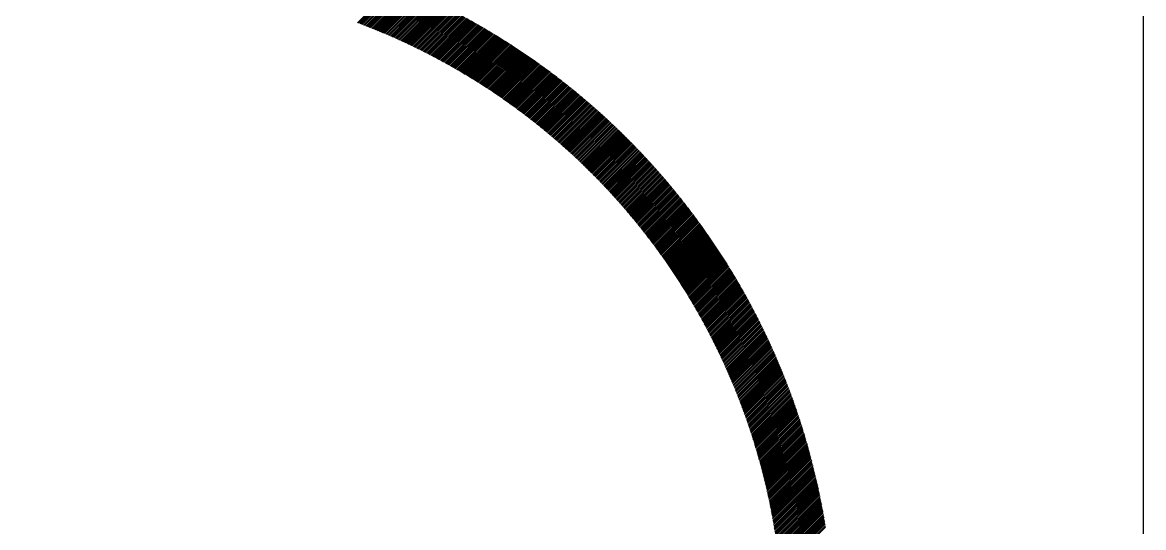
# Model space of a CAD drawing. Header units: inches. Extents: x 35 to 2894, y 23 to 617.
# Drawn here: x 1862.89 to 1882.07, y 132.99 to 141.63 of the extents above; entities that cross this region are included whole.
import ezdxf

# ---------------------------------------------------------------- set-up
doc = ezdxf.new("R2010")
doc.units = ezdxf.units.IN
doc.header["$MEASUREMENT"] = 0
doc.layers.add('Layer 1', color=7, linetype='Continuous')
doc.layers.add('ONDOCS', color=7, linetype='Continuous', lineweight=0)

msp = doc.modelspace()

# ---------------------------------------------------------------- linework, layer by layer
at = {"layer": 'Layer 1', "color": 0, "lineweight": 9}
msp.add_lwpolyline([(1061.923, 606.841), (1882.067, 606.841), (1882.067, 32.767), (1061.923, 32.767), (1061.923, 606.841)], dxfattribs=at)
at = {"layer": 'Layer 1', "color": 0, "lineweight": -3}
msp.add_lwpolyline([(1882.067, 32.767), (1882.067, 254.817)], dxfattribs=at)
at = {"layer": 'ONDOCS', "color": 7, "linetype": 'Continuous', "lineweight": 0, "ltscale": 100}
for p, q in [((1868.622, 141.625), (1869.277, 142.281)), ((1868.642, 141.617), (1869.297, 142.272)), ((1868.663, 141.61), (1869.317, 142.264)), ((1868.683, 141.602), (1869.337, 142.256)), ((1868.704, 141.594), (1869.357, 142.247)), ((1868.724, 141.586), (1869.377, 142.239)), ((1868.745, 141.578), (1869.397, 142.231)), ((1868.765, 141.57), (1869.417, 142.222)), ((1868.786, 141.562), (1869.437, 142.214)), ((1868.806, 141.554), (1869.457, 142.205)), ((1868.826, 141.546), (1869.477, 142.197)), ((1868.846, 141.538), (1869.496, 142.188)), ((1868.867, 141.53), (1869.516, 142.18)), ((1868.887, 141.522), (1869.536, 142.171)), ((1868.907, 141.514), (1869.556, 142.163)), ((1868.927, 141.506), (1869.575, 142.154)), ((1868.947, 141.498), (1869.595, 142.145)), ((1868.967, 141.49), (1869.614, 142.137)), ((1868.987, 141.481), (1869.634, 142.128)), ((1869.007, 141.473), (1869.653, 142.119)), ((1869.027, 141.465), (1869.673, 142.11)), ((1869.047, 141.456), (1869.692, 142.101)), ((1869.067, 141.448), (1869.712, 142.093)), ((1869.087, 141.439), (1869.731, 142.084)), ((1869.107, 141.431), (1869.751, 142.075)), ((1869.127, 141.423), (1869.77, 142.066)), ((1869.147, 141.414), (1869.789, 142.057)), ((1869.166, 141.405), (1869.809, 142.048)), ((1869.186, 141.397), (1869.828, 142.039)), ((1869.206, 141.388), (1869.847, 142.03)), ((1869.225, 141.38), (1869.866, 142.021)), ((1869.245, 141.371), (1869.886, 142.012)), ((1869.265, 141.362), (1869.905, 142.003)), ((1869.284, 141.354), (1869.924, 141.993)), ((1869.304, 141.345), (1869.943, 141.984)), ((1869.323, 141.336), (1869.962, 141.975)), ((1869.343, 141.327), (1869.981, 141.966)), ((1869.362, 141.318), (1870, 141.957)), ((1869.381, 141.309), (1870.019, 141.947)), ((1869.401, 141.3), (1870.038, 141.938)), ((1869.42, 141.292), (1870.057, 141.929)), ((1869.439, 141.283), (1870.076, 141.919)), ((1869.459, 141.274), (1870.095, 141.91)), ((1869.478, 141.265), (1870.114, 141.9)), ((1869.497, 141.255), (1870.133, 141.891)), ((1869.516, 141.246), (1870.151, 141.881)), ((1869.536, 141.237), (1870.17, 141.872)), ((1869.555, 141.228), (1870.189, 141.862)), ((1869.574, 141.219), (1870.208, 141.853)), ((1869.593, 141.21), (1870.226, 141.843)), ((1869.612, 141.2), (1870.245, 141.834)), ((1869.631, 141.191), (1870.264, 141.824)), ((1869.65, 141.182), (1870.282, 141.814)), ((1869.669, 141.172), (1870.301, 141.804)), ((1869.688, 141.163), (1870.319, 141.795)), ((1869.707, 141.154), (1870.338, 141.785)), ((1869.726, 141.144), (1870.357, 141.775)), ((1869.744, 141.135), (1870.375, 141.765)), ((1869.763, 141.125), (1870.393, 141.756)), ((1869.782, 141.116), (1870.412, 141.746)), ((1869.801, 141.106), (1870.43, 141.736)), ((1869.819, 141.097), (1870.449, 141.726)), ((1869.838, 141.087), (1870.467, 141.716)), ((1869.857, 141.077), (1870.485, 141.706)), ((1869.875, 141.068), (1870.504, 141.696)), ((1869.894, 141.058), (1870.522, 141.686)), ((1869.913, 141.048), (1870.54, 141.676)), ((1869.931, 141.039), (1870.558, 141.666)), ((1869.95, 141.029), (1870.577, 141.656)), ((1869.968, 141.019), (1870.595, 141.646)), ((1869.987, 141.009), (1870.613, 141.635)), ((1870.005, 140.999), (1870.631, 141.625)), ((1870.023, 140.989), (1870.649, 141.615)), ((1870.042, 140.979), (1870.667, 141.605)), ((1870.06, 140.969), (1870.685, 141.595)), ((1870.078, 140.959), (1870.703, 141.584)), ((1870.097, 140.949), (1870.721, 141.574)), ((1870.115, 140.939), (1870.739, 141.564)), ((1870.133, 140.929), (1870.757, 141.553)), ((1870.151, 140.919), (1870.775, 141.543)), ((1870.17, 140.909), (1870.793, 141.532)), ((1870.188, 140.899), (1870.811, 141.522)), ((1870.206, 140.889), (1870.828, 141.511)), ((1870.224, 140.879), (1870.846, 141.501)), ((1870.242, 140.868), (1870.864, 141.49)), ((1870.26, 140.858), (1870.882, 141.48)), ((1870.278, 140.848), (1870.899, 141.469)), ((1870.296, 140.837), (1870.917, 141.459)), ((1870.314, 140.827), (1870.935, 141.448)), ((1870.332, 140.817), (1870.952, 141.437)), ((1870.35, 140.806), (1870.97, 141.427)), ((1870.367, 140.796), (1870.988, 141.416)), ((1870.385, 140.785), (1871.005, 141.405)), ((1870.403, 140.775), (1871.023, 141.395)), ((1870.421, 140.764), (1871.04, 141.384)), ((1870.439, 140.754), (1871.058, 141.373)), ((1870.456, 140.743), (1871.075, 141.362)), ((1870.474, 140.733), (1871.093, 141.351)), ((1870.492, 140.722), (1871.11, 141.34)), ((1870.509, 140.711), (1871.128, 141.33)), ((1870.527, 140.701), (1871.145, 141.319)), ((1870.545, 140.69), (1871.162, 141.308)), ((1870.562, 140.679), (1871.18, 141.297)), ((1870.58, 140.668), (1871.197, 141.286)), ((1870.597, 140.658), (1871.214, 141.275)), ((1870.615, 140.647), (1871.231, 141.264)), ((1870.632, 140.636), (1871.249, 141.252)), ((1870.649, 140.625), (1871.266, 141.241)), ((1870.667, 140.614), (1871.283, 141.23)), ((1870.684, 140.603), (1871.3, 141.219)), ((1870.702, 140.592), (1871.317, 141.208)), ((1870.719, 140.581), (1871.334, 141.197)), ((1870.736, 140.57), (1871.351, 141.185)), ((1870.753, 140.559), (1871.368, 141.174)), ((1870.771, 140.548), (1871.385, 141.163)), ((1870.788, 140.537), (1871.402, 141.152)), ((1870.805, 140.526), (1871.419, 141.14)), ((1870.822, 140.515), (1871.436, 141.129)), ((1870.839, 140.504), (1871.453, 141.118)), ((1870.856, 140.492), (1871.47, 141.106)), ((1870.873, 140.481), (1871.487, 141.095)), ((1870.89, 140.47), (1871.504, 141.083)), ((1870.907, 140.459), (1871.521, 141.072)), ((1870.924, 140.447), (1871.537, 141.06)), ((1870.941, 140.436), (1871.554, 141.049)), ((1870.958, 140.425), (1871.571, 141.037)), ((1870.975, 140.413), (1871.588, 141.026)), ((1870.992, 140.402), (1871.604, 141.014)), ((1871.009, 140.39), (1871.621, 141.002)), ((1871.026, 140.379), (1871.638, 140.991)), ((1871.043, 140.367), (1871.654, 140.979)), ((1871.059, 140.356), (1871.671, 140.967)), ((1871.076, 140.344), (1871.687, 140.956)), ((1871.093, 140.333), (1871.704, 140.944)), ((1871.109, 140.321), (1871.72, 140.932)), ((1871.126, 140.309), (1871.737, 140.92)), ((1871.143, 140.298), (1871.753, 140.908)), ((1871.159, 140.286), (1871.77, 140.897)), ((1871.176, 140.274), (1871.786, 140.885)), ((1871.192, 140.263), (1871.803, 140.873)), ((1871.209, 140.251), (1871.819, 140.861)), ((1871.225, 140.239), (1871.835, 140.849)), ((1871.242, 140.227), (1871.852, 140.837)), ((1871.258, 140.215), (1871.868, 140.825)), ((1871.275, 140.204), (1871.884, 140.813)), ((1871.291, 140.192), (1871.9, 140.801)), ((1871.308, 140.18), (1871.917, 140.789)), ((1871.324, 140.168), (1871.933, 140.777)), ((1871.34, 140.156), (1871.949, 140.765)), ((1871.357, 140.144), (1871.965, 140.752)), ((1871.373, 140.132), (1871.981, 140.74)), ((1871.389, 140.12), (1871.997, 140.728)), ((1871.405, 140.108), (1872.014, 140.716)), ((1871.421, 140.096), (1872.03, 140.704)), ((1871.438, 140.083), (1872.046, 140.691)), ((1871.454, 140.071), (1872.062, 140.679)), ((1871.47, 140.059), (1872.078, 140.667)), ((1871.486, 140.047), (1872.094, 140.654)), ((1871.502, 140.035), (1872.11, 140.642)), ((1871.518, 140.022), (1872.125, 140.63)), ((1871.534, 140.01), (1872.141, 140.617)), ((1871.55, 139.998), (1872.157, 140.605)), ((1871.566, 139.985), (1872.173, 140.592)), ((1871.582, 139.973), (1872.189, 140.58)), ((1871.598, 139.961), (1872.205, 140.567)), ((1871.614, 139.948), (1872.22, 140.555)), ((1871.63, 139.936), (1872.236, 140.542)), ((1871.645, 139.923), (1872.252, 140.53)), ((1871.661, 139.911), (1872.268, 140.517)), ((1871.677, 139.898), (1872.283, 140.505)), ((1871.693, 139.886), (1872.299, 140.492)), ((1871.708, 139.873), (1872.315, 140.479)), ((1871.724, 139.861), (1872.33, 140.467)), ((1871.74, 139.848), (1872.346, 140.454)), ((1871.755, 139.835), (1872.361, 140.441)), ((1871.771, 139.823), (1872.377, 140.428)), ((1871.787, 139.81), (1872.392, 140.416)), ((1871.802, 139.797), (1872.408, 140.403)), ((1871.818, 139.784), (1872.423, 140.39)), ((1871.833, 139.772), (1872.439, 140.377)), ((1871.849, 139.759), (1872.454, 140.364)), ((1871.864, 139.746), (1872.47, 140.351)), ((1871.88, 139.733), (1872.485, 140.338)), ((1871.895, 139.72), (1872.5, 140.325)), ((1871.91, 139.707), (1872.516, 140.312)), ((1871.926, 139.694), (1872.531, 140.299)), ((1871.941, 139.682), (1872.546, 140.286)), ((1871.957, 139.669), (1872.561, 140.273)), ((1871.972, 139.656), (1872.577, 140.26)), ((1871.987, 139.642), (1872.592, 140.247)), ((1872.002, 139.629), (1872.607, 140.234)), ((1872.018, 139.616), (1872.622, 140.221)), ((1872.033, 139.603), (1872.637, 140.208)), ((1872.048, 139.59), (1872.652, 140.195)), ((1872.063, 139.577), (1872.667, 140.181)), ((1872.078, 139.564), (1872.683, 140.168)), ((1872.093, 139.551), (1872.698, 140.155)), ((1872.108, 139.537), (1872.713, 140.142)), ((1872.123, 139.524), (1872.728, 140.128)), ((1872.138, 139.511), (1872.743, 140.115)), ((1872.153, 139.497), (1872.757, 140.102)), ((1872.168, 139.484), (1872.772, 140.088)), ((1872.183, 139.471), (1872.787, 140.075)), ((1872.198, 139.457), (1872.802, 140.061)), ((1872.213, 139.444), (1872.817, 140.048)), ((1872.228, 139.43), (1872.832, 140.035)), ((1872.243, 139.417), (1872.847, 140.021)), ((1872.257, 139.404), (1872.861, 140.008)), ((1872.272, 139.39), (1872.876, 139.994)), ((1872.287, 139.376), (1872.891, 139.98)), ((1872.302, 139.363), (1872.906, 139.967)), ((1872.316, 139.349), (1872.92, 139.953)), ((1872.331, 139.336), (1872.935, 139.94)), ((1872.346, 139.322), (1872.95, 139.926)), ((1872.36, 139.308), (1872.964, 139.912)), ((1872.375, 139.295), (1872.979, 139.899)), ((1872.389, 139.281), (1872.993, 139.885)), ((1872.404, 139.267), (1873.008, 139.871)), ((1872.419, 139.253), (1873.022, 139.857)), ((1872.433, 139.24), (1873.037, 139.843)), ((1872.448, 139.226), (1873.051, 139.83)), ((1872.462, 139.212), (1873.066, 139.816)), ((1872.476, 139.198), (1873.08, 139.802)), ((1872.491, 139.184), (1873.095, 139.788)), ((1872.505, 139.17), (1873.109, 139.774)), ((1872.52, 139.156), (1873.123, 139.76)), ((1872.534, 139.142), (1873.138, 139.746)), ((1872.548, 139.128), (1873.152, 139.732)), ((1872.562, 139.114), (1873.166, 139.718)), ((1872.577, 139.1), (1873.181, 139.704)), ((1872.591, 139.086), (1873.195, 139.69)), ((1872.605, 139.072), (1873.209, 139.676)), ((1872.619, 139.058), (1873.223, 139.662)), ((1872.633, 139.044), (1873.237, 139.648)), ((1872.648, 139.03), (1873.251, 139.634)), ((1872.662, 139.015), (1873.266, 139.619)), ((1872.676, 139.001), (1873.28, 139.605)), ((1872.69, 138.987), (1873.294, 139.591)), ((1872.704, 138.973), (1873.308, 139.577)), ((1872.718, 138.958), (1873.322, 139.563)), ((1872.732, 138.944), (1873.336, 139.548)), ((1872.746, 138.93), (1873.35, 139.534)), ((1872.76, 138.915), (1873.364, 139.52)), ((1872.773, 138.901), (1873.378, 139.505)), ((1872.787, 138.887), (1873.392, 139.491)), ((1872.801, 138.872), (1873.406, 139.476)), ((1872.815, 138.858), (1873.419, 139.462)), ((1872.829, 138.843), (1873.433, 139.448)), ((1872.843, 138.829), (1873.447, 139.433)), ((1872.856, 138.814), (1873.461, 139.419)), ((1872.87, 138.799), (1873.475, 139.404)), ((1872.884, 138.785), (1873.488, 139.389)), ((1872.897, 138.77), (1873.502, 139.375)), ((1872.911, 138.756), (1873.516, 139.36)), ((1872.925, 138.741), (1873.529, 139.346)), ((1872.938, 138.726), (1873.543, 139.331)), ((1872.952, 138.711), (1873.557, 139.316)), ((1872.965, 138.697), (1873.57, 139.302)), ((1872.979, 138.682), (1873.584, 139.287)), ((1872.992, 138.667), (1873.597, 139.272)), ((1873.006, 138.652), (1873.611, 139.257)), ((1873.019, 138.637), (1873.624, 139.243)), ((1873.033, 138.622), (1873.638, 139.228)), ((1873.046, 138.608), (1873.651, 139.213)), ((1873.059, 138.593), (1873.665, 139.198)), ((1873.073, 138.578), (1873.678, 139.183)), ((1873.086, 138.563), (1873.692, 139.168)), ((1873.099, 138.548), (1873.705, 139.153)), ((1873.112, 138.533), (1873.718, 139.139)), ((1873.126, 138.518), (1873.732, 139.124)), ((1873.139, 138.502), (1873.745, 139.109)), ((1873.152, 138.487), (1873.758, 139.094)), ((1873.165, 138.472), (1873.772, 139.078)), ((1873.178, 138.457), (1873.785, 139.063)), ((1873.192, 138.442), (1873.798, 139.048)), ((1873.205, 138.427), (1873.811, 139.033)), ((1873.218, 138.411), (1873.824, 139.018)), ((1873.231, 138.396), (1873.837, 139.003)), ((1873.244, 138.381), (1873.851, 138.988)), ((1873.257, 138.366), (1873.864, 138.973)), ((1873.27, 138.35), (1873.877, 138.957)), ((1873.283, 138.335), (1873.89, 138.942)), ((1873.295, 138.319), (1873.903, 138.927)), ((1873.308, 138.304), (1873.916, 138.911)), ((1873.321, 138.289), (1873.929, 138.896)), ((1873.334, 138.273), (1873.942, 138.881)), ((1873.347, 138.258), (1873.955, 138.865)), ((1873.36, 138.242), (1873.967, 138.85)), ((1873.372, 138.227), (1873.98, 138.835)), ((1873.385, 138.211), (1873.993, 138.819)), ((1873.398, 138.195), (1874.006, 138.804)), ((1873.41, 138.18), (1874.019, 138.788)), ((1873.423, 138.164), (1874.032, 138.773)), ((1873.436, 138.148), (1874.044, 138.757)), ((1873.448, 138.133), (1874.057, 138.742)), ((1873.461, 138.117), (1874.07, 138.726)), ((1873.473, 138.101), (1874.082, 138.71)), ((1873.486, 138.085), (1874.095, 138.695)), ((1873.498, 138.07), (1874.108, 138.679)), ((1873.511, 138.054), (1874.12, 138.663)), ((1873.523, 138.038), (1874.133, 138.648)), ((1873.536, 138.022), (1874.145, 138.632)), ((1873.548, 138.006), (1874.158, 138.616)), ((1873.56, 137.99), (1874.171, 138.6)), ((1873.573, 137.974), (1874.183, 138.585)), ((1873.585, 137.958), (1874.196, 138.569)), ((1873.597, 137.942), (1874.208, 138.553)), ((1873.61, 137.926), (1874.22, 138.537)), ((1873.622, 137.91), (1874.233, 138.521)), ((1873.634, 137.894), (1874.245, 138.505)), ((1873.646, 137.878), (1874.257, 138.489)), ((1873.658, 137.862), (1874.27, 138.473)), ((1873.67, 137.846), (1874.282, 138.457)), ((1873.683, 137.829), (1874.294, 138.441)), ((1873.695, 137.813), (1874.307, 138.425)), ((1873.707, 137.797), (1874.319, 138.409)), ((1873.719, 137.781), (1874.331, 138.393)), ((1873.731, 137.764), (1874.343, 138.377)), ((1873.743, 137.748), (1874.355, 138.361)), ((1873.755, 137.732), (1874.368, 138.345)), ((1873.767, 137.715), (1874.38, 138.328)), ((1873.778, 137.699), (1874.392, 138.312)), ((1873.79, 137.682), (1874.404, 138.296)), ((1873.802, 137.666), (1874.416, 138.28)), ((1873.814, 137.65), (1874.428, 138.263)), ((1873.826, 137.633), (1874.44, 138.247)), ((1873.837, 137.617), (1874.452, 138.231)), ((1873.849, 137.6), (1874.464, 138.214)), ((1873.861, 137.583), (1874.476, 138.198)), ((1873.873, 137.567), (1874.488, 138.182)), ((1873.884, 137.55), (1874.499, 138.165)), ((1873.896, 137.533), (1874.511, 138.149)), ((1873.907, 137.517), (1874.523, 138.132)), ((1873.919, 137.5), (1874.535, 138.116)), ((1873.931, 137.483), (1874.547, 138.099)), ((1873.942, 137.466), (1874.558, 138.083)), ((1873.954, 137.45), (1874.57, 138.066)), ((1873.965, 137.433), (1874.582, 138.05)), ((1873.977, 137.416), (1874.593, 138.033)), ((1873.988, 137.399), (1874.605, 138.016)), ((1873.999, 137.382), (1874.617, 138)), ((1874.011, 137.365), (1874.628, 137.983)), ((1874.022, 137.348), (1874.64, 137.966)), ((1874.033, 137.331), (1874.651, 137.949)), ((1874.045, 137.314), (1874.663, 137.933)), ((1874.056, 137.297), (1874.674, 137.916)), ((1874.067, 137.28), (1874.686, 137.899)), ((1874.078, 137.263), (1874.697, 137.882)), ((1874.089, 137.246), (1874.709, 137.865)), ((1874.101, 137.229), (1874.72, 137.848)), ((1874.112, 137.212), (1874.732, 137.831)), ((1874.123, 137.194), (1874.743, 137.814)), ((1874.134, 137.177), (1874.754, 137.798)), ((1874.145, 137.16), (1874.765, 137.781)), ((1874.156, 137.143), (1874.777, 137.764)), ((1874.167, 137.125), (1874.788, 137.746)), ((1874.178, 137.108), (1874.799, 137.729)), ((1874.189, 137.091), (1874.81, 137.712)), ((1874.2, 137.073), (1874.822, 137.695)), ((1874.211, 137.056), (1874.833, 137.678)), ((1874.221, 137.038), (1874.844, 137.661)), ((1874.232, 137.021), (1874.855, 137.644)), ((1874.243, 137.003), (1874.866, 137.626)), ((1874.254, 136.986), (1874.877, 137.609)), ((1874.265, 136.968), (1874.888, 137.592)), ((1874.275, 136.951), (1874.899, 137.575)), ((1874.286, 136.933), (1874.91, 137.557)), ((1874.297, 136.916), (1874.921, 137.54)), ((1874.307, 136.898), (1874.932, 137.523)), ((1874.318, 136.88), (1874.943, 137.505)), ((1874.328, 136.862), (1874.954, 137.488)), ((1874.339, 136.845), (1874.965, 137.47)), ((1874.349, 136.827), (1874.975, 137.453)), ((1874.36, 136.809), (1874.986, 137.435)), ((1874.37, 136.791), (1874.997, 137.418)), ((1874.381, 136.773), (1875.008, 137.4)), ((1874.391, 136.755), (1875.018, 137.383)), ((1874.402, 136.738), (1875.029, 137.365)), ((1874.412, 136.72), (1875.04, 137.347)), ((1874.422, 136.702), (1875.05, 137.33)), ((1874.433, 136.684), (1875.061, 137.312)), ((1874.443, 136.666), (1875.072, 137.294)), ((1874.453, 136.648), (1875.082, 137.277)), ((1874.463, 136.629), (1875.093, 137.259)), ((1874.473, 136.611), (1875.103, 137.241)), ((1874.484, 136.593), (1875.114, 137.223)), ((1874.494, 136.575), (1875.124, 137.205)), ((1874.504, 136.557), (1875.135, 137.188)), ((1874.514, 136.539), (1875.145, 137.17)), ((1874.524, 136.52), (1875.155, 137.152)), ((1874.534, 136.502), (1875.166, 137.134)), ((1874.544, 136.484), (1875.176, 137.116)), ((1874.554, 136.465), (1875.186, 137.098)), ((1874.564, 136.447), (1875.197, 137.08)), ((1874.574, 136.429), (1875.207, 137.062)), ((1874.584, 136.41), (1875.217, 137.044)), ((1874.593, 136.392), (1875.227, 137.026)), ((1874.603, 136.373), (1875.238, 137.008)), ((1874.613, 136.355), (1875.248, 136.989)), ((1874.623, 136.336), (1875.258, 136.971)), ((1874.632, 136.318), (1875.268, 136.953)), ((1874.642, 136.299), (1875.278, 136.935)), ((1874.652, 136.28), (1875.288, 136.917)), ((1874.661, 136.262), (1875.298, 136.898)), ((1874.671, 136.243), (1875.308, 136.88)), ((1874.681, 136.224), (1875.318, 136.862)), ((1874.69, 136.205), (1875.328, 136.843)), ((1874.7, 136.187), (1875.338, 136.825)), ((1874.709, 136.168), (1875.348, 136.807)), ((1874.719, 136.149), (1875.358, 136.788)), ((1874.728, 136.13), (1875.367, 136.77)), ((1874.737, 136.111), (1875.377, 136.751)), ((1874.747, 136.092), (1875.387, 136.733)), ((1874.756, 136.073), (1875.397, 136.714)), ((1874.765, 136.054), (1875.406, 136.696)), ((1874.775, 136.035), (1875.416, 136.677)), ((1874.784, 136.016), (1875.426, 136.658)), ((1874.793, 135.997), (1875.435, 136.64)), ((1874.802, 135.978), (1875.445, 136.621)), ((1874.811, 135.959), (1875.455, 136.602)), ((1874.821, 135.94), (1875.464, 136.584)), ((1874.83, 135.921), (1875.474, 136.565)), ((1874.839, 135.901), (1875.483, 136.546)), ((1874.848, 135.882), (1875.493, 136.527)), ((1874.857, 135.863), (1875.502, 136.508)), ((1874.866, 135.844), (1875.512, 136.489)), ((1874.875, 135.824), (1875.521, 136.471)), ((1874.884, 135.805), (1875.53, 136.452)), ((1874.892, 135.785), (1875.54, 136.433)), ((1874.901, 135.766), (1875.549, 136.414)), ((1874.91, 135.746), (1875.558, 136.395)), ((1874.919, 135.727), (1875.568, 136.376)), ((1874.928, 135.707), (1875.577, 136.357)), ((1874.936, 135.688), (1875.586, 136.337)), ((1874.945, 135.668), (1875.595, 136.318)), ((1874.954, 135.649), (1875.604, 136.299)), ((1874.962, 135.629), (1875.613, 136.28)), ((1874.971, 135.609), (1875.623, 136.261)), ((1874.98, 135.59), (1875.632, 136.242)), ((1874.988, 135.57), (1875.641, 136.222)), ((1874.997, 135.55), (1875.65, 136.203)), ((1875.005, 135.53), (1875.659, 136.184)), ((1875.014, 135.51), (1875.668, 136.164)), ((1875.022, 135.49), (1875.677, 136.145)), ((1875.03, 135.471), (1875.685, 136.126)), ((1875.039, 135.451), (1875.694, 136.106)), ((1875.047, 135.431), (1875.703, 136.087)), ((1875.055, 135.411), (1875.712, 136.067)), ((1875.064, 135.391), (1875.721, 136.048)), ((1875.072, 135.371), (1875.729, 136.028)), ((1875.08, 135.35), (1875.738, 136.009)), ((1875.088, 135.33), (1875.747, 135.989)), ((1875.096, 135.31), (1875.756, 135.969)), ((1875.104, 135.29), (1875.764, 135.95)), ((1875.112, 135.27), (1875.773, 135.93)), ((1875.12, 135.249), (1875.781, 135.91)), ((1875.128, 135.229), (1875.79, 135.891)), ((1875.136, 135.209), (1875.798, 135.871)), ((1875.144, 135.188), (1875.807, 135.851)), ((1875.152, 135.168), (1875.815, 135.831)), ((1875.16, 135.148), (1875.824, 135.811)), ((1875.168, 135.127), (1875.832, 135.791)), ((1875.176, 135.107), (1875.841, 135.771)), ((1875.183, 135.086), (1875.849, 135.751)), ((1875.191, 135.065), (1875.857, 135.731)), ((1875.199, 135.045), (1875.865, 135.711)), ((1875.207, 135.024), (1875.874, 135.691)), ((1875.214, 135.004), (1875.882, 135.671)), ((1875.222, 134.983), (1875.89, 135.651)), ((1875.229, 134.962), (1875.898, 135.631)), ((1875.237, 134.941), (1875.906, 135.611)), ((1875.244, 134.921), (1875.915, 135.591)), ((1875.252, 134.9), (1875.923, 135.571)), ((1875.259, 134.879), (1875.931, 135.55)), ((1875.267, 134.858), (1875.939, 135.53)), ((1875.274, 134.837), (1875.947, 135.51)), ((1875.281, 134.816), (1875.955, 135.489)), ((1875.289, 134.795), (1875.963, 135.469)), ((1875.296, 134.774), (1875.97, 135.449)), ((1875.303, 134.753), (1875.978, 135.428)), ((1875.31, 134.732), (1875.986, 135.408)), ((1875.317, 134.711), (1875.994, 135.387)), ((1875.324, 134.689), (1876.002, 135.367)), ((1875.332, 134.668), (1876.009, 135.346)), ((1875.339, 134.647), (1876.017, 135.326)), ((1875.346, 134.626), (1876.025, 135.305)), ((1875.353, 134.604), (1876.032, 135.284)), ((1875.36, 134.583), (1876.04, 135.264)), ((1875.366, 134.562), (1876.048, 135.243)), ((1875.373, 134.54), (1876.055, 135.222)), ((1875.38, 134.519), (1876.063, 135.201)), ((1875.387, 134.497), (1876.07, 135.181)), ((1875.394, 134.476), (1876.078, 135.16)), ((1875.4, 134.454), (1876.085, 135.139)), ((1875.407, 134.432), (1876.092, 135.118)), ((1875.414, 134.411), (1876.1, 135.097)), ((1875.42, 134.389), (1876.107, 135.076)), ((1875.427, 134.367), (1876.114, 135.055)), ((1875.433, 134.346), (1876.122, 135.034)), ((1875.44, 134.324), (1876.129, 135.013)), ((1875.446, 134.302), (1876.136, 134.992)), ((1875.453, 134.28), (1876.143, 134.971)), ((1875.459, 134.258), (1876.15, 134.949)), ((1875.465, 134.236), (1876.157, 134.928)), ((1875.472, 134.214), (1876.165, 134.907)), ((1875.478, 134.192), (1876.172, 134.886)), ((1875.484, 134.17), (1876.179, 134.865)), ((1875.49, 134.148), (1876.186, 134.843)), ((1875.497, 134.126), (1876.193, 134.822)), ((1875.503, 134.104), (1876.199, 134.8)), ((1875.509, 134.082), (1876.206, 134.779)), ((1875.515, 134.059), (1876.213, 134.758)), ((1875.521, 134.037), (1876.22, 134.736)), ((1875.527, 134.015), (1876.227, 134.715)), ((1875.533, 133.992), (1876.233, 134.693)), ((1875.539, 133.97), (1876.24, 134.671)), ((1875.545, 133.947), (1876.247, 134.65)), ((1875.55, 133.925), (1876.253, 134.628)), ((1875.556, 133.902), (1876.26, 134.606)), ((1875.562, 133.88), (1876.267, 134.585)), ((1875.567, 133.857), (1876.273, 134.563)), ((1875.573, 133.835), (1876.28, 134.541)), ((1875.579, 133.812), (1876.286, 134.519)), ((1875.584, 133.789), (1876.292, 134.497)), ((1875.59, 133.766), (1876.299, 134.475)), ((1875.595, 133.744), (1876.305, 134.454)), ((1875.601, 133.721), (1876.312, 134.432)), ((1875.606, 133.698), (1876.318, 134.41)), ((1875.612, 133.675), (1876.324, 134.388)), ((1875.617, 133.652), (1876.33, 134.365)), ((1875.622, 133.629), (1876.336, 134.343)), ((1875.627, 133.606), (1876.343, 134.321)), ((1875.633, 133.583), (1876.349, 134.299)), ((1875.638, 133.56), (1876.355, 134.277)), ((1875.643, 133.536), (1876.361, 134.255)), ((1875.648, 133.513), (1876.367, 134.232)), ((1875.653, 133.49), (1876.373, 134.21)), ((1875.658, 133.467), (1876.379, 134.188)), ((1875.663, 133.443), (1876.385, 134.165)), ((1875.668, 133.42), (1876.391, 134.143)), ((1875.673, 133.396), (1876.396, 134.12)), ((1875.677, 133.373), (1876.402, 134.098)), ((1875.682, 133.349), (1876.408, 134.075)), ((1875.687, 133.326), (1876.414, 134.053)), ((1875.692, 133.302), (1876.419, 134.03)), ((1875.696, 133.279), (1876.425, 134.007)), ((1875.701, 133.255), (1876.43, 133.985)), ((1875.705, 133.231), (1876.436, 133.962)), ((1875.71, 133.207), (1876.442, 133.939)), ((1875.714, 133.184), (1876.447, 133.916)), ((1875.719, 133.16), (1876.453, 133.893)), ((1875.723, 133.136), (1876.458, 133.871)), ((1875.727, 133.112), (1876.463, 133.848)), ((1875.732, 133.088), (1876.469, 133.825)), ((1875.736, 133.064), (1876.474, 133.802)), ((1875.74, 133.04), (1876.479, 133.779)), ((1875.744, 133.015), (1876.484, 133.756)), ((1875.748, 132.991), (1876.49, 133.732)), ((1875.752, 132.967), (1876.495, 133.709)), ((1875.756, 132.943), (1876.5, 133.686)), ((1875.76, 132.918), (1876.505, 133.663)), ((1875.764, 132.894), (1876.51, 133.64)), ((1875.768, 132.869), (1876.515, 133.616)), ((1875.772, 132.845), (1876.52, 133.593)), ((1875.776, 132.82), (1876.525, 133.57)), ((1875.779, 132.796), (1876.53, 133.546)), ((1875.783, 132.771), (1876.534, 133.523)), ((1875.787, 132.747), (1876.539, 133.499)), ((1875.79, 132.722), (1876.544, 133.476)), ((1875.794, 132.697), (1876.549, 133.452)), ((1875.797, 132.672), (1876.553, 133.428)), ((1875.801, 132.647), (1876.558, 133.405)), ((1875.804, 132.622), (1876.563, 133.381)), ((1875.807, 132.597), (1876.567, 133.357)), ((1875.81, 132.572), (1876.572, 133.333)), ((1875.814, 132.547), (1876.576, 133.31)), ((1875.817, 132.522), (1876.58, 133.286)), ((1875.82, 132.497), (1876.585, 133.262)), ((1875.823, 132.472), (1876.589, 133.238)), ((1875.826, 132.446), (1876.593, 133.214)), ((1875.829, 132.421), (1876.598, 133.19)), ((1875.832, 132.396), (1876.602, 133.166)), ((1875.835, 132.37), (1876.606, 133.141)), ((1875.838, 132.345), (1876.61, 133.117)), ((1875.84, 132.319), (1876.614, 133.093)), ((1875.843, 132.294), (1876.618, 133.069)), ((1875.846, 132.268), (1876.622, 133.045)), ((1875.848, 132.242), (1876.626, 133.02)), ((1875.851, 132.216), (1876.63, 132.996))]:
    msp.add_line(p, q, dxfattribs=at)

doc.saveas('drawing.dxf')
